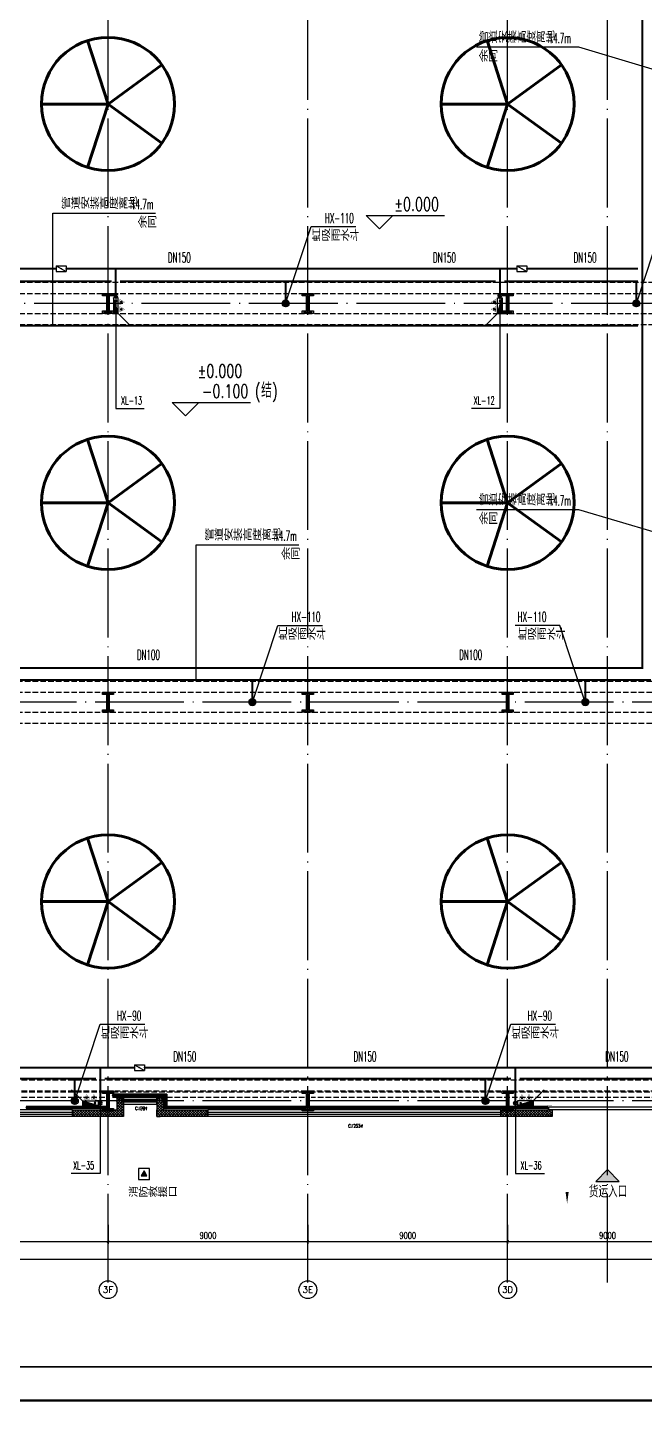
# Model space of a CAD drawing. Extents: x -452079 to 117456, y 3902 to 836955.
# Drawn here: x -177471 to -149701, y 534683 to 597226 of the extents above; entities that cross this region are included whole.
import ezdxf
from ezdxf.enums import TextEntityAlignment as Align

# ---------------------------------------------------------------- set-up
doc = ezdxf.new("R2010")
doc.units = 0
doc.header["$LTSCALE"] = 1000
doc.header["$MEASUREMENT"] = 0
for name, pattern in [('10平面$0$DASH', [0.35, 0.25, -0.1]), ('DASH', [0.35, 0.25, -0.1]), ('DOTE', [2.42, 2, -0.2, 0.02, -0.2]), ('DOTE_30', [0.726, 0.6, -0.06, 0.006, -0.06])]:
    doc.linetypes.add(name, pattern=pattern)
for name, color, linetype in [('0-cxFrame', 155, 'Continuous'), ('10平面$0$WINDOW', 4, 'Continuous'), ('A-AXIS-D', 1, 'Continuous'), ('A-AXIS-DOTE', 14, 'DOTE'), ('A-AXIS-SYMB', 3, 'Continuous'), ('A-HATCH-2', 251, 'Continuous'), ('A-HRAIL', 173, 'Continuous'), ('A-LIN-V', 9, 'Continuous'), ('A-SFCE', 30, 'Continuous'), ('A-TEXT', 61, 'Continuous'), ('A-WINDOW', 140, 'Continuous'), ('AS-COLN', 6, 'Continuous'), ('AS-WALL', 40, 'Continuous'), ('DIM_消防', 1, 'Continuous'), ('FH-tri', 180, 'Continuous'), ('FM_ZF消防', 1, 'Continuous'), ('PUB_HATCH', 8, 'Continuous'), ('PUB_TEXT', 7, 'Continuous'), ('RP-N2-01$0$$0$A-WIND-J', 1, 'Continuous'), ('RP-N2-01$0$A-WIND-J', 3, 'Continuous'), ('SB_ZF消火栓', 10, 'Continuous'), ('SB_ZF消火栓M', 10, 'Continuous'), ('TEXT_喷淋', 6, 'Continuous'), ('TEXT_消防', 1, 'Continuous'), ('TWT_LEAD', 3, 'Continuous'), ('WALL', 2, 'Continuous'), ('建-标高', 3, 'Continuous'), ('建-窗', 4, 'Continuous'), ('建-门窗编号', 7, 'Continuous'), ('文本', 4, 'Continuous'), ('虹吸雨水斗', 6, 'Continuous')]:
    doc.layers.add(name, color=color, linetype=linetype)
for name, color, linetype, lineweight in [('0-cxText', 131, 'Continuous', 25), ('Gps-ZF喷淋', 6, 'TG_ZP', 60), ('Gps-ZF消防', 1, 'TG_X', 60), ('Gps-ZF雨水', 4, 'DOTE_30', 60), ('LG-ZF消防', 1, 'Continuous', 60)]:
    doc.layers.add(name, color=color, linetype=linetype, lineweight=lineweight)
doc.styles.add('_TCH_AXIS', font='COMPLEX', dxfattribs={"bigfont": 'GBCBIG'})
doc.styles.add('_TCH_DIM', font='SIMPLEX', dxfattribs={"width": 0.75, "bigfont": '@1HZTXT'})
doc.styles.add('_TCH_DIM_T3', font='SIMPLEX', dxfattribs={"width": 0.705882, "bigfont": 'GBCBIG'})
doc.styles.add('_TWT_PIPEDN', font='SIMPLEX', dxfattribs={"width": 0.65, "height": 3.5, "bigfont": 'HZTXT'})
doc.styles.add('_TWT_SERIAL', font='SIMPLEX', dxfattribs={"width": 0.8, "height": 3, "bigfont": 'HZTXT'})
doc.styles.add('A-STANDARD', font='SIMPLEX', dxfattribs={"bigfont": 'GBCBIG'})
doc.styles.add('A-WIN-LABEL', font='SIMPLEX', dxfattribs={"bigfont": 'GBCBIG'})
doc.styles.add('cx_tuming', font='')
doc.styles.add('cx_tuqian1', font='')
doc.styles.get("Standard").update_dxf_attribs({"font": 'gbenor.shx', "bigfont": 'gbcbig.shx'})
doc.styles.add('TG_LINETYPE', font='SIMPLEX', dxfattribs={"width": 0.8, "height": 3.5, "bigfont": 'HZTXT'})
doc.styles.add('黑体', font='', dxfattribs={"height": 12})
doc.styles.get('cx_tuming').set_extended_font_data('SimHei')
doc.styles.get('cx_tuqian1').set_extended_font_data('SimSun')
doc.styles.get('黑体').set_extended_font_data('SimHei')
doc.linetypes.add('TG_X', pattern='A,5,-0.3,["X",TG_LINETYPE,S=0.1,R=0,X=-0.23,Y=-0.15],0', length=5.3)
doc.linetypes.add('TG_ZP', pattern='A,3,-0.6,["ZP",TG_LINETYPE,S=0.1,R=0,X=-0.52,Y=-0.15],0', length=3.6)
doc.dimstyles.new('_TCH_ARCH&&100', dxfattribs={"dimtxt": 297.5, "dimasz": 100, "dimexe": 100, "dimexo": 100, "dimgap": 126.25, "dimtad": 1, "dimdec": 0, "dimzin": 0, "dimdsep": 46, "dimtxsty": '_TCH_DIM_T3', "dimblk": 'ARCHTICK', "dimcen": 0.09, "dimclrt": 7, "dimazin": 2, "dimtfac": 1, "dimtdec": 0, "dimtix": 1, "dimtmove": 2, "dimatfit": 3, "dimfxl": 0, "dimtolj": 1, "dimtzin": 0, "dimarcsym": 0})
pattern_1 = [(45, (60, 0), (-60.000061, 60.000061), []), (135, (60, 0), (-60.000061, -60.000061), [])]

# ---------------------------------------------------------------- blocks, each defined once
blk = doc.blocks.new('_ArchTick')
at = {"color": 0, "linetype": 'ByBlock', "const_width": 0.4}
blk.add_lwpolyline([(-0.5, -0.5), (0.5, 0.5)], dxfattribs=at)
blk = doc.blocks.new('*D361')
at = {"layer": 'A-AXIS-D', "color": 0, "lineweight": -2, "transparency": 16777216}
for p, q in [((138518, 3326), (138518, 2468)), ((147518, 3326), (147518, 2468)), ((138518, 2568), (147518, 2568))]:
    blk.add_line(p, q, dxfattribs=at)
at = {"layer": 'A-AXIS-D', "color": 0, "lineweight": -2, "transparency": 16777216, "xscale": 100, "yscale": 100, "zscale": 100, "rotation": 180}
blk.add_blockref('_ArchTick', (138518, 2568), dxfattribs=at)
at = {"layer": 'A-AXIS-D', "color": 0, "lineweight": -2, "transparency": 16777216, "xscale": 100, "yscale": 100, "zscale": 100}
blk.add_blockref('_ArchTick', (147518, 2568), dxfattribs=at)
at = {"layer": 'A-AXIS-D', "color": 7, "transparency": 16777216, "insert": (143018, 2843), "char_height": 297.5, "attachment_point": 5, "style": '_TCH_DIM_T3'}
blk.add_mtext('\\A1;9000', dxfattribs=at)
blk = doc.blocks.new('*D362')
at = {"layer": 'A-AXIS-D', "color": 0, "lineweight": -2, "transparency": 16777216}
for p, q in [((147518, 3326), (147518, 2468)), ((156518, 3326), (156518, 2468)), ((147518, 2568), (156518, 2568))]:
    blk.add_line(p, q, dxfattribs=at)
at = {"layer": 'A-AXIS-D', "color": 0, "lineweight": -2, "transparency": 16777216, "xscale": 100, "yscale": 100, "zscale": 100, "rotation": 180}
blk.add_blockref('_ArchTick', (147518, 2568), dxfattribs=at)
at = {"layer": 'A-AXIS-D', "color": 0, "lineweight": -2, "transparency": 16777216, "xscale": 100, "yscale": 100, "zscale": 100}
blk.add_blockref('_ArchTick', (156518, 2568), dxfattribs=at)
at = {"layer": 'A-AXIS-D', "color": 7, "transparency": 16777216, "insert": (152018, 2843), "char_height": 297.5, "attachment_point": 5, "style": '_TCH_DIM_T3'}
blk.add_mtext('\\A1;9000', dxfattribs=at)
blk = doc.blocks.new('*D363')
at = {"layer": 'A-AXIS-D', "color": 0, "lineweight": -2, "transparency": 16777216}
for p, q in [((156518, 3326), (156518, 2468)), ((165518, 3326), (165518, 2468)), ((156518, 2568), (165518, 2568))]:
    blk.add_line(p, q, dxfattribs=at)
at = {"layer": 'A-AXIS-D', "color": 0, "lineweight": -2, "transparency": 16777216, "xscale": 100, "yscale": 100, "zscale": 100, "rotation": 180}
blk.add_blockref('_ArchTick', (156518, 2568), dxfattribs=at)
at = {"layer": 'A-AXIS-D', "color": 0, "lineweight": -2, "transparency": 16777216, "xscale": 100, "yscale": 100, "zscale": 100}
blk.add_blockref('_ArchTick', (165518, 2568), dxfattribs=at)
at = {"layer": 'A-AXIS-D', "color": 7, "transparency": 16777216, "insert": (161018, 2843), "char_height": 297.5, "attachment_point": 5, "style": '_TCH_DIM_T3'}
blk.add_mtext('\\A1;9000', dxfattribs=at)
blk = doc.blocks.new('*D364')
at = {"layer": 'A-AXIS-D', "color": 0, "lineweight": -2, "transparency": 16777216}
for p, q in [((165518, 3326), (165518, 2468)), ((174518, 3326), (174518, 2468)), ((165518, 2568), (174518, 2568))]:
    blk.add_line(p, q, dxfattribs=at)
at = {"layer": 'A-AXIS-D', "color": 0, "lineweight": -2, "transparency": 16777216, "xscale": 100, "yscale": 100, "zscale": 100, "rotation": 180}
blk.add_blockref('_ArchTick', (165518, 2568), dxfattribs=at)
at = {"layer": 'A-AXIS-D', "color": 0, "lineweight": -2, "transparency": 16777216, "xscale": 100, "yscale": 100, "zscale": 100}
blk.add_blockref('_ArchTick', (174518, 2568), dxfattribs=at)
at = {"layer": 'A-AXIS-D', "color": 7, "transparency": 16777216, "insert": (170018, 2843), "char_height": 297.5, "attachment_point": 5, "style": '_TCH_DIM_T3'}
blk.add_mtext('\\A1;9000', dxfattribs=at)
blk = doc.blocks.new('*D369')
at = {"layer": 'A-AXIS-D', "color": 0, "lineweight": -2, "transparency": 16777216}
for p, q in [((7618, 3226), (7618, 1668)), ((193318, 3226), (193318, 1668)), ((7618, 1768), (193318, 1768))]:
    blk.add_line(p, q, dxfattribs=at)
at = {"layer": 'A-AXIS-D', "color": 0, "lineweight": -2, "transparency": 16777216, "xscale": 100, "yscale": 100, "zscale": 100, "rotation": 180}
blk.add_blockref('_ArchTick', (7618, 1768), dxfattribs=at)
at = {"layer": 'A-AXIS-D', "color": 0, "lineweight": -2, "transparency": 16777216, "xscale": 100, "yscale": 100, "zscale": 100}
blk.add_blockref('_ArchTick', (193318, 1768), dxfattribs=at)
at = {"layer": 'A-AXIS-D', "color": 7, "transparency": 16777216, "insert": (100468, 2043), "char_height": 297.5, "attachment_point": 5, "style": '_TCH_DIM_T3'}
blk.add_mtext('\\A1;185700', dxfattribs=at)
blk = doc.blocks.new('WINDOW2DLIB$DYNSTYLE$00000005')
at = {"color": 0}
for points in [[(-0.5, 0.5), (-0.5, -0.5)], [(-0.5, 0.5), (0.5, 0.5)], [(0.5, -0.5), (0.5, 0.5)], [(0.5, 0.1667), (-0.5, 0.1667)], [(0.5, -0.1667), (-0.5, -0.1667)], [(-0.5, -0.5), (0.5, -0.5)]]:
    blk.add_lwpolyline(points, dxfattribs=at)
blk = doc.blocks.new('10平面$0$$DorLib2D$00000126')
at = {"color": 0, "linetype": 'Continuous'}
for p, q in [((-0.532, 0.5), (-0.532, 0.9)), ((0.532, 0.9), (0.532, 0.5))]:
    blk.add_line(p, q, dxfattribs=at)
at = {"color": 0, "linetype": '10平面$0$DASH'}
for p, q in [((-0.532, 0.9), (0.532, 0.9)), ((-0.532, 0.5), (0.532, 0.5))]:
    blk.add_line(p, q, dxfattribs=at)
blk = doc.blocks.new('42343243')
at = {"layer": 'PUB_HATCH'}
h = blk.add_hatch(dxfattribs=at)
h.set_pattern_fill('多孔材料', color=256, scale=30, style=0)
h.set_pattern_definition(pattern_1)
h.paths.add_polyline_path([(-173154, 1223170), (-175454, 1223170), (-175454, 1222870), (-173454, 1222870)])
h = blk.add_hatch(dxfattribs=at)
h.set_pattern_fill('多孔材料', color=256, scale=30, style=0)
h.set_pattern_definition(pattern_1)
h.paths.add_polyline_path([(-173454, 1222320), (-173154, 1222620), (-173154, 1223170), (-173454, 1222870)])
h = blk.add_hatch(dxfattribs=at)
h.set_pattern_fill('多孔材料', color=256, scale=30, style=0)
h.set_pattern_definition(pattern_1)
h.paths.add_polyline_path([(-171654, 1222870), (-171504, 1222970), (-171504, 1223170), (-171654, 1223170)])
h = blk.add_hatch(dxfattribs=at)
h.set_pattern_fill('多孔材料', color=256, scale=30, style=0)
h.set_pattern_definition(pattern_1)
h.paths.add_polyline_path([(-171654, 1222620), (-171354, 1222320), (-171354, 1222870), (-171504, 1222970), (-171654, 1222870)])
h = blk.add_hatch(dxfattribs=at)
h.set_pattern_fill('多孔材料', color=256, scale=30, style=0)
h.set_pattern_definition(pattern_1)
h.paths.add_polyline_path([(-171354, 1222870), (-169354, 1222870), (-169354, 1223170), (-171504, 1223170), (-171504, 1222970)])
h = blk.add_hatch(dxfattribs=at)
h.set_pattern_fill('多孔材料', color=256, scale=30, style=0)
h.set_pattern_definition(pattern_1)
h.paths.add_polyline_path([(-153854, 1223170), (-156154, 1223170), (-156154, 1222870), (-153854, 1222870)])
h = blk.add_hatch(dxfattribs=at)
h.set_pattern_fill('多孔材料', color=256, scale=30, style=0)
h.set_pattern_definition(pattern_1)
h.paths.add_polyline_path([(-173454, 1222320), (-173154, 1222320), (-173154, 1222620)])
h = blk.add_hatch(dxfattribs=at)
h.set_pattern_fill('多孔材料', color=256, scale=30, style=0)
h.set_pattern_definition(pattern_1)
h.paths.add_polyline_path([(-171654, 1222620), (-171654, 1222320), (-171354, 1222320)])
at = {"layer": 'AS-WALL'}
for p, q in [((-173154, 1223170), (-175454, 1223170)), ((-175454, 1223170), (-175454, 1222870)), ((-175454, 1222870), (-173454, 1222870)), ((-173454, 1222320), (-173454, 1222870)), ((-173154, 1222620), (-173154, 1223170)), ((-171654, 1223170), (-171504, 1223170)), ((-171654, 1223170), (-171654, 1222870)), ((-171654, 1222870), (-171654, 1222870)), ((-171654, 1222620), (-171654, 1222870)), ((-169354, 1223170), (-171504, 1223170)), ((-171354, 1222320), (-171354, 1222870)), ((-171354, 1222870), (-169354, 1222870)), ((-169354, 1222870), (-169354, 1223170)), ((-153854, 1223170), (-156154, 1223170)), ((-156154, 1223170), (-156154, 1222870)), ((-156154, 1222870), (-153854, 1222870)), ((-153854, 1222870), (-153854, 1223170)), ((-173454, 1222320), (-173154, 1222320)), ((-173154, 1222320), (-173154, 1222620)), ((-171654, 1222620), (-171654, 1222320)), ((-171654, 1222320), (-171354, 1222320))]:
    blk.add_line(p, q, dxfattribs=at)
at = {"layer": '10平面$0$WINDOW', "xscale": 5000, "yscale": 300, "zscale": 300, "rotation": 180}
blk.add_blockref('10平面$0$$DorLib2D$00000126', (-151354, 1223020), dxfattribs=at)
at = {"layer": '建-窗'}
ref = blk.add_blockref('WINDOW2DLIB$DYNSTYLE$00000005', (-185904, 1223020), dxfattribs=dict(at, xscale=-20900, yscale=-300, zscale=300, rotation=359.9999999994913))
ref.add_attrib('A', 'C20924', (-186194, 1223521), dxfattribs={"layer": '建-门窗编号', "height": 148.8, "style": 'A-WIN-LABEL', "width": 0.705882})
ref = blk.add_blockref('WINDOW2DLIB$DYNSTYLE$00000005', (-162754, 1223020), dxfattribs=dict(at, xscale=-13200, yscale=-300, zscale=300, rotation=359.9999999996728))
ref.add_attrib('A', 'C13224', (-163034, 1223521), dxfattribs={"layer": '建-门窗编号', "height": 148.8, "style": 'A-WIN-LABEL', "width": 0.705882})
ref = blk.add_blockref('WINDOW2DLIB$DYNSTYLE$00000005', (-172404, 1222470), dxfattribs=dict(at, xscale=-1500, yscale=300, zscale=300, rotation=179.9999999999555))
ref.add_attrib('A', 'C1584', (-172634, 1222733), dxfattribs={"layer": '建-门窗编号', "height": 148.8, "rotation": 360, "style": 'A-WIN-LABEL', "width": 0.705882})
blk = doc.blocks.new('4324324')
at = {"layer": 'A-HATCH-2', "color": 8, "linetype": 'DASH'}
for p, q in [((-294754, 585770), (-128854, 585770)), ((-294754, 585270), (-128854, 585270)), ((-307354, 584370), (-128854, 584370)), ((-307354, 583870), (-128854, 583870)), ((-313054, 567820), (-128854, 567820)), ((-313054, 567320), (-128854, 567320)), ((-313054, 566420), (-128854, 566420)), ((-313054, 565920), (-128854, 565920)), ((-312854, 549870), (-138054, 549870)), ((-312854, 549370), (-138054, 549370))]:
    blk.add_line(p, q, dxfattribs=at)
blk = doc.blocks.new('w4324324')
at = {"layer": 'A-HATCH-2', "lineweight": 60}
for q in [(-1694760, 686605), (-1697614, 684532), (-1691907, 684532), (-1696524, 681178), (-1692997, 681178)]:
    blk.add_line((-1694760, 683605), q, dxfattribs=at)
blk.add_circle((-1694760, 683605), 3000, dxfattribs=at)
blk = doc.blocks.new('342343')
at = {"layer": 'A-LIN-V'}
for p in [(1030710, -26444), (1048660, -26444), (1066610, -26444), (1030710, -44444), (1048660, -44444), (1066610, -44444)]:
    blk.add_blockref('w4324324', p, dxfattribs=at)
blk = doc.blocks.new('w42343243')
at = {"layer": 'A-HATCH-2', "color": 2}
blk.add_lwpolyline([(-165104, 621070), (-164604, 621070), (-164604, 620958), (-164800, 620958), (-164800, 620282), (-164604, 620282), (-164604, 620170), (-165104, 620170), (-165104, 620282), (-164908, 620282), (-164908, 620958), (-165104, 620958)], close=True, dxfattribs=at)
at = {"layer": 'AS-COLN', "color": 8}
blk.add_lwpolyline([(-165054, 621020), (-164654, 621020), (-164654, 621008), (-164850, 621008), (-164850, 620232), (-164654, 620232), (-164654, 620220), (-165054, 620220), (-165054, 620232), (-164858, 620232), (-164858, 621008), (-165054, 621008)], close=True, dxfattribs=at)
blk = doc.blocks.new('42343')
at = {"layer": 'A-WINDOW'}
for p in [(-9000, -35800), (0, -35800), (9000, -35800), (-9000, -53750), (0, -53750), (9000, -53750), (-9000, -71700), (0, -71700), (9000, -71700)]:
    blk.add_blockref('w42343243', p, dxfattribs=at)
blk = doc.blocks.new('RP-N2-01$0$$0$xfjy')
at = {"layer": 'RP-N2-01$0$$0$A-WIND-J'}
h = blk.add_hatch(color=8, dxfattribs=at)
h.dxf.hatch_style = 1
h.paths.add_polyline_path([(1141876, -26214), (1142135, -26214), (1142005, -25989)])
at = {"layer": 'RP-N2-01$0$$0$A-WIND-J', "color": 8, "const_width": 25}
blk.add_lwpolyline([(1141755, -25889), (1141755, -26389), (1142255, -26389), (1142255, -25889)], close=True, dxfattribs=at)
at = {"layer": 'RP-N2-01$0$$0$A-WIND-J', "color": 8}
for points in [[(1141755, -26389), (1142255, -26389), (1142255, -25889), (1141755, -25889)], [(1141876, -26214), (1142135, -26214), (1142005, -25989)]]:
    blk.add_lwpolyline(points, close=True, dxfattribs=at)
blk = doc.blocks.new('RP-N2-01$0$xfjy')
at = {"layer": 'RP-N2-01$0$$0$A-WIND-J', "color": 8}
blk.add_blockref('RP-N2-01$0$$0$xfjy', (0, 0), dxfattribs=at)
blk = doc.blocks.new('3333')
at = {"layer": 'A-SFCE', "const_width": 20}
blk.add_lwpolyline([(-227064, 766320), (-227064, 766510), (-227244, 766510), (-227244, 766320)], dxfattribs=at)
blk = doc.blocks.new('99平面图例外参$0$$LinePat$圆环')
for points in [[(0, 150), (300, 150)], [(0, 0), (300, 0)], [(0, -150), (300, -150)]]:
    blk.add_lwpolyline(points)
at = {"color": 0}
blk.add_circle((150, 0), 150, dxfattribs=at)
blk = doc.blocks.new('“奔腾”虹吸雨水斗')
at = {"layer": '虹吸雨水斗', "lineweight": 25}
for p, q in [((946944, 86685), (947028, 86658)), ((947028, 86641), (946944, 86614)), ((947032, 86673), (946946, 86692)), ((946946, 86607), (947032, 86625)), ((946982, 86753), (947040, 86688)), ((947052, 86699), (946987, 86758)), ((947048, 86793), (947066, 86707)), ((947082, 86711), (947055, 86795)), ((947125, 86795), (947098, 86711)), ((947114, 86707), (947132, 86793)), ((947194, 86758), (947128, 86699)), ((947140, 86688), (947199, 86753)), ((947234, 86692), (947148, 86673)), ((947148, 86625), (947234, 86607)), ((947152, 86658), (947236, 86685)), ((947236, 86614), (947152, 86641)), ((947040, 86611), (946982, 86546)), ((946987, 86541), (947052, 86600)), ((947066, 86592), (947048, 86506)), ((947055, 86504), (947082, 86587)), ((947098, 86587), (947125, 86504)), ((947132, 86506), (947114, 86592)), ((947128, 86600), (947194, 86541)), ((947199, 86546), (947140, 86611))]:
    blk.add_line(p, q, dxfattribs=at)
for radius in [150, 47.6]:
    blk.add_circle((947090, 86649), radius, dxfattribs=at)
for centre, start, end in [((947025, 86649), 291.63817, 68.36747), ((947034, 86682), 261.63817, 38.36747), ((947034, 86617), 321.63817, 98.36747), ((947057, 86706), 231.63817, 8.36747), ((947090, 86715), 201.63817, 338.36747), ((947123, 86706), 171.63817, 308.36747), ((947147, 86682), 141.63817, 278.36747), ((947147, 86617), 81.63817, 218.36747), ((947155, 86649), 111.63817, 248.36747), ((947057, 86593), 351.63817, 128.36747), ((947090, 86584), 21.63817, 158.36747), ((947123, 86593), 51.63817, 188.36747)]:
    blk.add_arc(centre, 8.82, start, end, dxfattribs=at)
blk = doc.blocks.new('A$C5D961328')
at = {"layer": 'SB_ZF消火栓'}
blk.add_hatch(color=256, dxfattribs=at).paths.add_polyline_path([(0, 40), (700, 40), (700, 240)])
at = {"layer": 'SB_ZF消火栓', "linetype": 'Continuous'}
h = blk.add_hatch(dxfattribs=at)
h.set_pattern_fill('ANSI31', color=256, scale=129.330432, angle=270, style=0)
h.set_pattern_definition([(45, (-18410.044, -5691.868), (11.431303, -11.431303), [])])
h.paths.add_polyline_path([(228, 343), (228, 427), (153, 427), (153, 343)])
h = blk.add_hatch(dxfattribs=at)
h.set_pattern_fill('ANSI31', color=256, scale=129.330432, angle=270, style=0)
h.set_pattern_definition([(45, (-18087.504, -5691.868), (11.431303, -11.431303), [])])
h.paths.add_polyline_path([(550, 343), (550, 427), (475, 427), (475, 343)])
at = {"layer": 'SB_ZF消火栓'}
for p, q in [((1195, 735), (700, 240)), ((700, 240), (0, 240)), ((0, 240), (0, 40)), ((700, 240), (0, 40)), ((0, 40), (700, 40)), ((700, 240), (700, 40))]:
    blk.add_line(p, q, dxfattribs=at)
at = {"layer": 'SB_ZF消火栓', "linetype": 'Continuous'}
for points, const_width in [([(312, 321), (190, 531), (69, 321), (312, 321), (190, 531)], 12.9), ([(228, 343), (228, 427), (153, 427), (153, 343), (228, 343)], 7.76), ([(634, 321), (513, 531), (392, 321), (634, 321), (513, 531)], 12.9), ([(550, 343), (550, 427), (475, 427), (475, 343), (550, 343)], 7.76)]:
    blk.add_lwpolyline(points, dxfattribs=dict(at, const_width=const_width))
at = {"layer": 'SB_ZF消火栓', "color": 1}
blk.add_circle((140, 140), 32.5, dxfattribs=at)
blk = doc.blocks.new('TK22.A0+1 L(Dragon)')
at = {"layer": '0-cxFrame', "color": 7, "const_width": 0.5}
blk.add_lwpolyline([(0, 0), (-1485, 0), (-1485, 841), (0, 841)], close=True, dxfattribs=at)
at = {"layer": '0-cxFrame', "const_width": 0.5}
blk.add_lwpolyline([(-80, 10), (-1465, 10), (-1465, 831), (-80, 831)], close=True, dxfattribs=at)
at = {"style": '黑体', "flags": 4}
blk.add_attdef('图幅', text='', height=3.3, dxfattribs=at).set_placement((-40, 3), align=Align.RIGHT)
at = {"layer": '0-cxText', "flags": 4}
for tag, height, style, p in [('建设单位', 3.5, 'cx_tuming', (-45, 240)), ('项目名称', 3.5, 'cx_tuming', (-45, 210)), ('子项名称', 3.5, 'cx_tuming', (-45, 180)), ('工程编号', 3.3, 'cx_tuqian1', (-35, 165)), ('图名1', 3.5, 'cx_tuming', (-45, 87)), ('图名2', 3.5, 'cx_tuming', (-45, 79)), ('图名3', 3.5, 'cx_tuming', (-45, 71)), ('出图日期', 3.3, 'cx_tuqian1', (-39, 60)), ('专业', 3.3, 'cx_tuqian1', (-55, 52)), ('图号', 3.3, 'cx_tuqian1', (-55, 44)), ('版次', 3.3, 'cx_tuqian1', (-20, 44))]:
    blk.add_attdef(tag, text='', height=height, dxfattribs=dict(at, style=style)).set_placement(p, align=Align.MIDDLE)
blk = doc.blocks.new('$VALVE$00000316')
for p, q in [((-125, 72), (125, -72)), ((-125, 72), (-125, -72)), ((-125, 72), (125, 72)), ((125, 72), (125, -72)), ((-125, -72), (125, -72))]:
    blk.add_line(p, q)
at = {"const_width": 21.1}
blk.add_lwpolyline([(-11, 0, 1), (11, 0, 1)], format="xyb", close=True, dxfattribs=at)
for p in [(-125, 0), (125, 0)]:
    blk.add_point(p)
at = {"color": 7, "flags": 9}
for tag in ['XSIZE', 'YSIZE']:
    blk.add_attdef(tag, (0, 0), '', height=0.5, dxfattribs=at)
blk = doc.blocks.new('A$C515E426B')
at = {"layer": 'FH-tri'}
h = blk.add_hatch(color=8, dxfattribs=at)
h.dxf.hatch_style = 1
h.paths.add_polyline_path([(169487.8, 5273.4), (170548.5, 5273.4), (170018.2, 5803.8)])
at = {"layer": 'A-AXIS-D'}
for centre in [(147518.2, 400), (156518.2, 400), (165518.2, 400)]:
    blk.add_circle(centre, 400, dxfattribs=at)
at = {"layer": 'A-AXIS-DOTE', "color": 8, "ltscale": 2}
for p, q in [((147518.2, 716), (147518.2, 86200)), ((156518.2, 716), (156518.2, 86200)), ((165518.2, 716), (165518.2, 86200)), ((170018.2, 716), (170018.2, 86200)), ((201422.4, 44796), (3362.4, 44796)), ((199332.4, 26846), (3362.4, 26846)), ((199332.4, 8896), (3362.4, 8896))]:
    blk.add_line(p, q, dxfattribs=at)
at = {"layer": 'A-AXIS-SYMB'}
blk.add_lwpolyline([(168198.2, 5733.8, 0, 0, 0), (168198.2, 4273.8, 0, 140, 0), (168198.2, 4798.8, 0, 0, 0)], format="xyseb", dxfattribs=at)
at = {"layer": 'A-SFCE', "color": 8, "linetype": 'DASH'}
for p, q in [((147368.2, 9296), (129668.2, 9296)), ((147368.2, 9046), (129668.2, 9046)), ((156368.2, 9296), (147668.2, 9296)), ((156368.2, 9046), (147668.2, 9046)), ((174368.2, 9296), (156668.2, 9296)), ((174368.2, 9046), (156668.2, 9046))]:
    blk.add_line(p, q, dxfattribs=at)
at = {"layer": 'FH-tri', "color": 8}
blk.add_lwpolyline([(169487.8, 5273.4), (170548.5, 5273.4), (170548.5, 5273.4), (170018.2, 5803.8)], close=True, dxfattribs=at)
at = {"layer": '建-标高'}
for p, q in [((159750.9, 48153), (159150.9, 48753)), ((159150.9, 48753), (162670.9, 48753)), ((159750.9, 48153), (160350.9, 48753)), ((151011.8, 39736), (150411.8, 40336)), ((150411.8, 40336), (153931.8, 40336)), ((151011.8, 39736), (151611.8, 40336))]:
    blk.add_line(p, q, dxfattribs=at)
at = {"layer": 'A-HRAIL', "yscale": 0.3333333333333333, "zscale": 0.3333333333333333}
for p, xscale, rotation in [((147820.3, 9146.1), 0.3402776645623614, 180), ((147922.3, 9146.1), 0.3402776645623614, 180), ((148024.4, 9146.1), 0.3402776645623614, 180), ((148126.5, 9146.1), 0.3402776645623614, 180), ((148228.6, 9146.1), 0.3402776645623614, 180), ((148330.7, 9146.1), 0.3402776645623614, 180), ((148432.8, 9146.1), 0.3402776645623614, 180), ((148534.8, 9146.1), 0.3402776645623614, 180), ((148636.9, 9146.1), 0.3402776645623614, 180), ((148739, 9146.1), 0.3402776645623614, 180), ((148841.1, 9146.1), 0.3402776645623614, 180), ((148943.2, 9146.1), 0.3402776645623614, 180), ((149045.3, 9146.1), 0.3402776645623614, 180), ((149147.3, 9146.1), 0.3402776645623614, 180), ((149249.4, 9146.1), 0.3402776645623614, 180), ((149351.5, 9146.1), 0.3402776645623614, 180), ((149453.6, 9146.1), 0.3402776645623614, 180), ((149555.7, 9146.1), 0.3402776645623614, 180), ((149657.8, 9146.1), 0.3402776645623614, 180), ((149759.8, 9146.1), 0.3402776645623614, 180), ((149861.9, 9146.1), 0.3402776645623614, 180), ((149964, 9146.1), 0.3402776645623614, 180), ((150066.1, 9146.1), 0.3402776645623614, 180), ((150168.2, 9146.1), 0.3402776645623614, 180), ((150118.2, 9196.1), 0.3611111227129974, 270), ((150118.2, 9087.8), 0.3611111227129974, 270), ((150118.2, 8979.4), 0.3611111227129974, 270), ((150118.2, 8871.1), 0.3611111227129974, 270), ((150118.2, 8762.8), 0.3611111227129974, 270), ((143927.6, 8602.1), 0.3368181818181818, 180.0000000002032), ((144028.6, 8602.1), 0.3368181818181818, 180.0000000002032), ((144129.7, 8602.1), 0.3368181818181818, 180.0000000002032), ((144230.7, 8602.1), 0.3368181818181818, 180.0000000002032), ((144331.8, 8602.1), 0.3368181818181818, 180.0000000002032), ((144432.8, 8602.1), 0.3368181818181818, 180.0000000002032), ((144533.9, 8602.1), 0.3368181818181818, 180.0000000002032), ((144634.9, 8602.1), 0.3368181818181818, 180.0000000002032), ((144736, 8602.1), 0.3368181818181818, 180.0000000002032), ((144837, 8602.1), 0.3368181818181818, 180.0000000002032), ((144938, 8602.1), 0.3368181818181818, 180.0000000002032), ((145039.1, 8602.1), 0.3368181818181818, 180.0000000002032), ((145140.1, 8602.1), 0.3368181818181818, 180.0000000002032), ((145241.2, 8602.1), 0.3368181818181818, 180.0000000002032), ((145342.2, 8602.1), 0.3368181818181818, 180.0000000002032), ((145443.3, 8602.1), 0.3368181818181818, 180.0000000002032), ((145544.3, 8602.1), 0.3368181818181818, 180.0000000002032), ((145645.4, 8602.1), 0.3368181818181818, 180.0000000002032), ((145746.4, 8602.1), 0.3368181818181818, 180.0000000002032), ((145847.5, 8602.1), 0.3368181818181818, 180.0000000002032), ((145948.5, 8602.1), 0.3368181818181818, 180.0000000002032), ((146049.5, 8602.1), 0.3368181818181818, 180.0000000002032), ((146150.6, 8602.1), 0.3368181818181818, 180.0000000002032), ((146251.6, 8602.1), 0.3368181818181818, 180.0000000002032), ((146352.7, 8602.1), 0.3368181818181818, 180.0000000002032), ((146453.7, 8602.1), 0.3368181818181818, 180.0000000002032), ((146554.8, 8602.1), 0.3368181818181818, 180.0000000002032), ((146655.8, 8602.1), 0.3368181818181818, 180.0000000002032), ((146756.9, 8602.1), 0.3368181818181818, 180.0000000002032), ((146857.9, 8602.1), 0.3368181818181818, 180.0000000002032), ((146959, 8602.1), 0.3368181818181818, 180.0000000002032), ((147060, 8602.1), 0.3368181818181818, 180.0000000002032), ((147161, 8602.1), 0.3368181818181818, 180.0000000002032), ((147262.1, 8602.1), 0.3368181818181818, 180.0000000002032), ((147363.1, 8602.1), 0.3368181818181818, 180.0000000002032), ((147464.2, 8602.1), 0.3368181818181818, 180.0000000002032), ((150118.2, 8654.4), 0.3611111227129974, 270), ((150169.7, 8602.1), 0.3384127415496768, 180.0000000002033), ((150271.2, 8602.1), 0.3384127415496768, 180.0000000002033), ((150372.8, 8602.1), 0.3384127415496768, 180.0000000002033), ((150474.3, 8602.1), 0.3384127415496768, 180.0000000002033), ((150575.8, 8602.1), 0.3384127415496768, 180.0000000002033), ((150677.3, 8602.1), 0.3384127415496768, 180.0000000002033), ((150778.8, 8602.1), 0.3384127415496768, 180.0000000002033), ((150880.4, 8602.1), 0.3384127415496768, 180.0000000002033), ((150981.9, 8602.1), 0.3384127415496768, 180.0000000002033), ((151083.4, 8602.1), 0.3384127415496768, 180.0000000002033), ((151184.9, 8602.1), 0.3384127415496768, 180.0000000002033), ((151286.5, 8602.1), 0.3384127415496768, 180.0000000002033), ((151388, 8602.1), 0.3384127415496768, 180.0000000002033), ((151489.5, 8602.1), 0.3384127415496768, 180.0000000002033), ((151591, 8602.1), 0.3384127415496768, 180.0000000002033), ((151692.6, 8602.1), 0.3384127415496768, 180.0000000002033), ((151794.1, 8602.1), 0.3384127415496768, 180.0000000002033), ((151895.6, 8602.1), 0.3384127415496768, 180.0000000002033), ((151997.1, 8602.1), 0.3384127415496768, 180.0000000002033), ((152098.7, 8602.1), 0.3384127415496768, 180.0000000002033), ((152200.2, 8602.1), 0.3384127415496768, 180.0000000002033), ((152301.7, 8602.1), 0.3384127415496768, 180.0000000002033), ((152403.2, 8602.1), 0.3384127415496768, 180.0000000002033), ((152504.8, 8602.1), 0.3384127415496768, 180.0000000002033), ((152606.3, 8602.1), 0.3384127415496768, 180.0000000002033), ((152707.8, 8602.1), 0.3384127415496768, 180.0000000002033), ((152809.3, 8602.1), 0.3384127415496768, 180.0000000002033), ((152910.8, 8602.1), 0.3384127415496768, 180.0000000002033), ((153012.4, 8602.1), 0.3384127415496768, 180.0000000002033), ((153113.9, 8602.1), 0.3384127415496768, 180.0000000002033), ((153215.4, 8602.1), 0.3384127415496768, 180.0000000002033), ((153316.9, 8602.1), 0.3384127415496768, 180.0000000002033), ((153418.5, 8602.1), 0.3384127415496768, 180.0000000002033), ((153520, 8602.1), 0.3384127415496768, 180.0000000002033), ((153621.5, 8602.1), 0.3384127415496768, 180.0000000002033), ((153723, 8602.1), 0.3384127415496768, 180.0000000002033), ((153824.6, 8602.1), 0.3384127415496768, 180.0000000002033), ((153926.1, 8602.1), 0.3384127415496768, 180.0000000002033), ((154027.6, 8602.1), 0.3384127415496768, 180.0000000002033), ((154129.1, 8602.1), 0.3384127415496768, 180.0000000002033), ((154230.7, 8602.1), 0.3384127415496768, 180.0000000002033), ((154332.2, 8602.1), 0.3384127415496768, 180.0000000002033), ((154433.7, 8602.1), 0.3384127415496768, 180.0000000002033), ((154535.2, 8602.1), 0.3384127415496768, 180.0000000002033), ((154636.8, 8602.1), 0.3384127415496768, 180.0000000002033), ((154738.3, 8602.1), 0.3384127415496768, 180.0000000002033), ((154839.8, 8602.1), 0.3384127415496768, 180.0000000002033), ((154941.3, 8602.1), 0.3384127415496768, 180.0000000002033), ((155042.8, 8602.1), 0.3384127415496768, 180.0000000002033), ((155144.4, 8602.1), 0.3384127415496768, 180.0000000002033), ((155245.9, 8602.1), 0.3384127415496768, 180.0000000002033), ((155347.4, 8602.1), 0.3384127415496768, 180.0000000002033), ((155448.9, 8602.1), 0.3384127415496768, 180.0000000002033), ((155550.5, 8602.1), 0.3384127415496768, 180.0000000002033), ((155652, 8602.1), 0.3384127415496768, 180.0000000002033), ((155753.5, 8602.1), 0.3384127415496768, 180.0000000002033), ((155855, 8602.1), 0.3384127415496768, 180.0000000002033), ((155956.6, 8602.1), 0.3384127415496768, 180.0000000002033), ((156058.1, 8602.1), 0.3384127415496768, 180.0000000002033), ((156159.6, 8602.1), 0.3384127415496768, 180.0000000002033), ((156261.1, 8602.1), 0.3384127415496768, 180.0000000002033), ((156362.7, 8602.1), 0.3384127415496768, 180.0000000002033), ((156464.2, 8602.1), 0.3384127415496768, 180.0000000002033), ((156673.2, 8602.1), 0.3368181818181785, 180.0000000002032), ((156774.3, 8602.1), 0.3368181818181785, 180.0000000002032), ((156875.3, 8602.1), 0.3368181818181785, 180.0000000002032), ((156976.4, 8602.1), 0.3368181818181785, 180.0000000002032), ((157077.4, 8602.1), 0.3368181818181785, 180.0000000002032), ((157178.5, 8602.1), 0.3368181818181785, 180.0000000002032), ((157279.5, 8602.1), 0.3368181818181785, 180.0000000002032), ((157380.5, 8602.1), 0.3368181818181785, 180.0000000002032), ((157481.6, 8602.1), 0.3368181818181785, 180.0000000002032), ((157582.6, 8602.1), 0.3368181818181785, 180.0000000002032), ((157683.7, 8602.1), 0.3368181818181785, 180.0000000002032), ((157784.7, 8602.1), 0.3368181818181785, 180.0000000002032), ((157885.8, 8602.1), 0.3368181818181785, 180.0000000002032), ((157986.8, 8602.1), 0.3368181818181785, 180.0000000002032), ((158087.9, 8602.1), 0.3368181818181785, 180.0000000002032), ((158188.9, 8602.1), 0.3368181818181785, 180.0000000002032), ((158290, 8602.1), 0.3368181818181785, 180.0000000002032), ((158391, 8602.1), 0.3368181818181785, 180.0000000002032), ((158492, 8602.1), 0.3368181818181785, 180.0000000002032), ((158593.1, 8602.1), 0.3368181818181785, 180.0000000002032), ((158694.1, 8602.1), 0.3368181818181785, 180.0000000002032), ((158795.2, 8602.1), 0.3368181818181785, 180.0000000002032), ((158896.2, 8602.1), 0.3368181818181785, 180.0000000002032), ((158997.3, 8602.1), 0.3368181818181785, 180.0000000002032), ((159098.3, 8602.1), 0.3368181818181785, 180.0000000002032), ((159199.4, 8602.1), 0.3368181818181785, 180.0000000002032), ((159300.4, 8602.1), 0.3368181818181785, 180.0000000002032), ((159401.5, 8602.1), 0.3368181818181785, 180.0000000002032), ((159502.5, 8602.1), 0.3368181818181785, 180.0000000002032), ((159603.5, 8602.1), 0.3368181818181785, 180.0000000002032), ((159704.6, 8602.1), 0.3368181818181785, 180.0000000002032), ((159805.6, 8602.1), 0.3368181818181785, 180.0000000002032), ((159906.7, 8602.1), 0.3368181818181785, 180.0000000002032), ((160007.7, 8602.1), 0.3368181818181785, 180.0000000002032), ((160108.8, 8602.1), 0.3368181818181785, 180.0000000002032), ((160209.8, 8602.1), 0.3368181818181785, 180.0000000002032), ((160310.9, 8602.1), 0.3368181818181785, 180.0000000002032), ((160411.9, 8602.1), 0.3368181818181785, 180.0000000002032), ((160513, 8602.1), 0.3368181818181785, 180.0000000002032), ((160614, 8602.1), 0.3368181818181785, 180.0000000002032), ((160715, 8602.1), 0.3368181818181785, 180.0000000002032), ((160816.1, 8602.1), 0.3368181818181785, 180.0000000002032), ((160917.1, 8602.1), 0.3368181818181785, 180.0000000002032), ((161018.2, 8602.1), 0.3368181818181785, 180.0000000002032), ((161119.2, 8602.1), 0.3368181818181785, 180.0000000002032), ((161220.3, 8602.1), 0.3368181818181785, 180.0000000002032), ((161321.3, 8602.1), 0.3368181818181785, 180.0000000002032), ((161422.4, 8602.1), 0.3368181818181785, 180.0000000002032), ((161523.4, 8602.1), 0.3368181818181785, 180.0000000002032), ((161624.5, 8602.1), 0.3368181818181785, 180.0000000002032), ((161725.5, 8602.1), 0.3368181818181785, 180.0000000002032), ((161826.5, 8602.1), 0.3368181818181785, 180.0000000002032), ((161927.6, 8602.1), 0.3368181818181785, 180.0000000002032), ((162028.6, 8602.1), 0.3368181818181785, 180.0000000002032), ((162129.7, 8602.1), 0.3368181818181785, 180.0000000002032), ((162230.7, 8602.1), 0.3368181818181785, 180.0000000002032), ((162331.8, 8602.1), 0.3368181818181785, 180.0000000002032), ((162432.8, 8602.1), 0.3368181818181785, 180.0000000002032), ((162533.9, 8602.1), 0.3368181818181785, 180.0000000002032), ((162634.9, 8602.1), 0.3368181818181785, 180.0000000002032), ((162736, 8602.1), 0.3368181818181785, 180.0000000002032), ((162837, 8602.1), 0.3368181818181785, 180.0000000002032), ((162938, 8602.1), 0.3368181818181785, 180.0000000002032), ((163039.1, 8602.1), 0.3368181818181785, 180.0000000002032), ((163140.1, 8602.1), 0.3368181818181785, 180.0000000002032), ((163241.2, 8602.1), 0.3368181818181785, 180.0000000002032), ((163342.2, 8602.1), 0.3368181818181785, 180.0000000002032), ((163443.3, 8602.1), 0.3368181818181785, 180.0000000002032), ((163544.3, 8602.1), 0.3368181818181785, 180.0000000002032), ((163645.4, 8602.1), 0.3368181818181785, 180.0000000002032), ((163746.4, 8602.1), 0.3368181818181785, 180.0000000002032), ((163847.5, 8602.1), 0.3368181818181785, 180.0000000002032), ((163948.5, 8602.1), 0.3368181818181785, 180.0000000002032), ((164049.5, 8602.1), 0.3368181818181785, 180.0000000002032), ((164150.6, 8602.1), 0.3368181818181785, 180.0000000002032), ((164251.6, 8602.1), 0.3368181818181785, 180.0000000002032), ((164352.7, 8602.1), 0.3368181818181785, 180.0000000002032), ((164453.7, 8602.1), 0.3368181818181785, 180.0000000002032), ((164554.8, 8602.1), 0.3368181818181785, 180.0000000002032), ((164655.8, 8602.1), 0.3368181818181785, 180.0000000002032), ((164756.9, 8602.1), 0.3368181818181785, 180.0000000002032), ((164857.9, 8602.1), 0.3368181818181785, 180.0000000002032), ((164959, 8602.1), 0.3368181818181785, 180.0000000002032), ((165060, 8602.1), 0.3368181818181785, 180.0000000002032), ((165161, 8602.1), 0.3368181818181785, 180.0000000002032), ((165262.1, 8602.1), 0.3368181818181785, 180.0000000002032), ((165363.1, 8602.1), 0.3368181818181785, 180.0000000002032), ((165464.2, 8602.1), 0.3368181818181785, 180.0000000002032), ((165675.5, 8602.1), 0.3444734679432198, 180.000000000205), ((165778.9, 8602.1), 0.3444734679432198, 180.000000000205), ((165882.2, 8602.1), 0.3444734679432198, 180.000000000205), ((165985.5, 8602.1), 0.3444734679432198, 180.000000000205), ((166088.9, 8602.1), 0.3444734679432198, 180.000000000205), ((166192.2, 8602.1), 0.3444734679432198, 180.000000000205), ((166295.6, 8602.1), 0.3444734679432198, 180.000000000205), ((166398.9, 8602.1), 0.3444734679432198, 180.000000000205), ((166502.3, 8602.1), 0.3444734679432198, 180.000000000205), ((166605.6, 8602.1), 0.3444734679432198, 180.000000000205), ((166708.9, 8602.1), 0.3444734679432198, 180.000000000205), ((166812.3, 8602.1), 0.3444734679432198, 180.000000000205), ((166915.6, 8602.1), 0.3444734679432198, 180.000000000205), ((167019, 8602.1), 0.3444734679432198, 180.000000000205), ((167122.3, 8602.1), 0.3444734679432198, 180.000000000205), ((167225.7, 8602.1), 0.3444734679432198, 180.000000000205), ((167329, 8602.1), 0.3444734679432198, 180.000000000205)]:
    blk.add_blockref('99平面图例外参$0$$LinePat$圆环', p, dxfattribs=dict(at, xscale=xscale, rotation=rotation))
at = {"layer": 'A-LIN-V', "rotation": 90}
blk.add_blockref('342343', (804678.8, 681921), dxfattribs=at)
at = {"layer": 'A-SFCE', "xscale": -1, "rotation": 90}
blk.add_blockref('3333', (933839, -218558.1), dxfattribs=at)
at = {"layer": 'A-WINDOW'}
for name in ['42343', '4324324']:
    blk.add_blockref(name, (321372.4, -540024), dxfattribs=at)
at = {"layer": 'A-WINDOW', "xscale": -1, "rotation": 180}
blk.add_blockref('42343243', (321372.4, 1231366), dxfattribs=at)
at = {"layer": 'RP-N2-01$0$A-WIND-J'}
blk.add_blockref('RP-N2-01$0$xfjy', (-992863.1, 31744.8, 0), dxfattribs=at)
at = {"layer": 'A-TEXT', "color": 8}
for s, height, style, p in [('货运入口', 540.14, 'A-STANDARD', (169176.9, 4551.3)), ('消防救援口', 384.1, '_TCH_DIM', (148431.4, 4573, 0))]:
    blk.add_text(s, height=height, dxfattribs=dict(at, style=style)).set_placement(p)
at = {"layer": 'PUB_TEXT', "style": 'A-STANDARD', "width": 0.705882}
for s, p in [('%%P0.000', (160410.9, 48963)), ('%%P0.000', (151551.8, 41456)), ('-0.100', (151751.8, 40546)), ('(', (154131.8, 40546)), (')', (154903.3, 40546))]:
    blk.add_text(s, height=595, dxfattribs=at).set_placement(p)
at = {"layer": 'PUB_TEXT', "style": 'A-STANDARD'}
blk.add_text('结', height=675.2, dxfattribs=at).set_placement((154411.8, 40546))
at = {"layer": 'PUB_TEXT', "style": '_TCH_AXIS'}
for s, height, p, p2 in [('3F', 288.12, (147278.1, 255.9), (147758.3, 255.9)), ('3E', 288.12, (156278.1, 255.9), (156758.3, 255.9)), ('3D', 282.17, (165276.3, 258.9), (165760, 258.9))]:
    blk.add_text(s, height=height, dxfattribs=at).set_placement(p, p2, align=Align.FIT)
at = {"layer": 'A-AXIS-D'}
for base, p1, p2, picture, middle in [((193318.2, 1768.3), (7618.2, 3326.3), (193318.2, 3326.3), '*D369', (100468.2, 2043.3)), ((147518.2, 2568.3), (138518.2, 3426.3), (147518.2, 3426.3), '*D361', (143018.2, 2843.3)), ((156518.2, 2568.3), (147518.2, 3426.3), (156518.2, 3426.3), '*D362', (152018.2, 2843.3)), ((165518.2, 2568.3), (156518.2, 3426.3), (165518.2, 3426.3), '*D363', (161018.2, 2843.3)), ((174518.2, 2568.3), (165518.2, 3426.3), (174518.2, 3426.3), '*D364', (170018.2, 2843.3))]:
    dim = blk.add_linear_dim(base=base, p1=p1, p2=p2, angle=0, dimstyle='_TCH_ARCH&&100', override={"dimgap": 0}, dxfattribs=at)
    dim.commit()
    dim.dimension.update_dxf_attribs({"geometry": picture, "text_midpoint": middle, "dimtype": 161})

msp = doc.modelspace()

# ---------------------------------------------------------------- hatches: boundary and pattern name
at = {"layer": 'Gps-ZF喷淋'}
for points in [[(-149792.1, 568401.51), (-149747.1, 568401.51), (-149747.1, 568356.51)], [(-149792.1, 568401.51), (-149792.1, 568356.51), (-149747.1, 568356.51)]]:
    msp.add_hatch(color=256, dxfattribs=at).paths.add_polyline_path(points)

# ---------------------------------------------------------------- linework, layer by layer
at = {"layer": 'DIM_消防'}
for p, q in [((-173504.18, 585170), (-173504.18, 580084.19)), ((-156204.18, 585170), (-156204.18, 580084.19)), ((-173504.18, 580084.19), (-172227.28, 580084.19)), ((-156204.18, 580084.19), (-157481.08, 580084.19)), ((-174204.18, 548820), (-174204.18, 545660)), ((-155504.18, 548820), (-155504.18, 545660)), ((-174204.18, 545660), (-175521.19, 545660)), ((-155504.18, 545660), (-154197.25, 545660))]:
    msp.add_line(p, q, dxfattribs=at)
at = {"layer": 'Gps-ZF喷淋', "const_width": 90}
for points in [[(-149792.1, 568401.51), (-149792.1, 615885.77)], [(-299382.61, 568401.51), (-149792.1, 568401.51)]]:
    msp.add_lwpolyline(points, dxfattribs=at)
at = {"layer": 'Gps-ZF消防', "const_width": 90}
for points in [[(-191504.18, 586378.77), (-176185.65, 586378.77)], [(-175736.27, 586378.77), (-173504.18, 586378.77)], [(-173504.18, 585245), (-173504.18, 586378.77)], [(-156204.18, 586378.77), (-173504.18, 586378.77)], [(-156204.18, 585245), (-156204.18, 586378.77)], [(-156204.18, 586378.77), (-155432.85, 586378.77)], [(-154983.47, 586378.77), (-149987.1, 586378.77)], [(-198054.18, 550420), (-174204.18, 550420)], [(-174204.18, 548895), (-174204.18, 550420)], [(-174204.18, 550420), (-172666.06, 550420)], [(-172216.68, 550420), (-155504.18, 550420)], [(-155504.18, 548895), (-155504.18, 550420)], [(-155504.18, 550420), (-149194.09, 550420)]]:
    msp.add_lwpolyline(points, dxfattribs=at)
at = {"layer": 'Gps-ZF雨水', "const_width": 90}
for points in [[(-180654.18, 585820), (-173699.18, 585820)], [(-173309.18, 585820), (-165854.18, 585820)], [(-165854.18, 585820), (-156399.18, 585820)], [(-165854.18, 584820), (-165854.18, 585820)], [(-156009.18, 585820), (-150054.18, 585820)], [(-150054.18, 585820), (-149987.1, 585820)], [(-150054.18, 584820), (-150054.18, 585820)], [(-195854.18, 583820), (-149987.1, 583820)], [(-181654.18, 567870), (-167354.18, 567870)], [(-167354.18, 566870), (-167354.18, 567870)], [(-167354.18, 567870), (-152354.18, 567870)], [(-152354.18, 566870), (-152354.18, 567870)], [(-152354.18, 567870), (-149389.09, 567870)], [(-175354.18, 549920), (-193354.18, 549920)], [(-175150.18, 549920), (-175354.18, 549920)], [(-175354.18, 549920), (-175354.18, 548920)], [(-175150.18, 549920), (-175150.18, 549940)], [(-174399.18, 549920), (-175150.18, 549920)], [(-156854.18, 549920), (-174009.18, 549920)], [(-156750.18, 549920), (-156854.18, 549920)], [(-156854.18, 549920), (-156854.18, 548920)], [(-156750.18, 549920), (-156750.18, 549940)], [(-155699.18, 549920), (-156750.18, 549920)], [(-147399.18, 549920), (-155309.18, 549920)]]:
    msp.add_lwpolyline(points, dxfattribs=at)
at = {"layer": 'LG-ZF消防'}
for centre in [(-173504.18, 585170), (-156204.18, 585170), (-174204.18, 548820), (-155504.18, 548820)]:
    msp.add_circle(centre, 50, dxfattribs=at)
at = {"layer": 'TWT_LEAD'}
for p, q in [((-152644.05, 596352.02), (-157263.89, 596352.02)), ((-149194.09, 595321.7), (-152644.05, 596352.02)), ((-176343.09, 583819.95), (-176343.09, 588873.82)), ((-176343.09, 588873.82), (-171723.25, 588873.82)), ((-152644.05, 575534.63), (-157263.89, 575534.63)), ((-149194.09, 574504.32), (-152644.05, 575534.63)), ((-169885.23, 567870), (-169885.23, 573949.14)), ((-169885.23, 573949.14), (-165265.38, 573949.14))]:
    msp.add_line(p, q, dxfattribs=at)
at = {"layer": '文本'}
for p, q in [((-165854.18, 584820), (-164706.93, 588276.85)), ((-164706.93, 588276.85), (-162697.94, 588276.85)), ((-150054.18, 584820), (-148906.93, 588276.85)), ((-167354.18, 566870), (-166206.93, 570326.85)), ((-166206.93, 570326.85), (-164197.94, 570326.85)), ((-153501.44, 570326.85), (-155510.43, 570326.85)), ((-152354.18, 566870), (-153501.44, 570326.85)), ((-175354.18, 548920), (-174206.93, 552376.85)), ((-174206.93, 552376.85), (-172197.94, 552376.85)), ((-156854.18, 548920), (-155706.93, 552376.85)), ((-155706.93, 552376.85), (-153697.94, 552376.85))]:
    msp.add_line(p, q, dxfattribs=at)

# ---------------------------------------------------------------- block references
at = {"layer": '0-cxFrame', "xscale": 150, "yscale": 150, "zscale": 150}
for p in [(-105331.06, 535452.12), (-105368.56, 409264.62)]:
    msp.add_blockref('TK22.A0+1 L(Dragon)', p, dxfattribs=at)
at = {"layer": 'FM_ZF消防', "xscale": 1.8, "yscale": 1.8, "zscale": 1.8}
for p in [(-175960.96, 586378.77), (-155208.16, 586378.77), (-172441.37, 550420)]:
    msp.add_blockref('$VALVE$00000316', p, dxfattribs=at)
at = {"layer": 'SB_ZF消火栓M', "rotation": 270.0000000000442}
msp.add_blockref('A$C5D961328', (-173644.18, 585070.03), dxfattribs=at)
at = {"layer": 'SB_ZF消火栓M', "xscale": -1, "rotation": 89.9999999999813}
msp.add_blockref('A$C5D961328', (-156064.19, 585070.03), dxfattribs=at)
at = {"layer": 'SB_ZF消火栓M', "xscale": -1}
msp.add_blockref('A$C5D961328', (-174304.15, 548680.01), dxfattribs=at)
at = {"layer": 'SB_ZF消火栓M'}
msp.add_blockref('A$C5D961328', (-155404.22, 548680.01), dxfattribs=at)
at = {"layer": 'WALL'}
msp.add_blockref('A$C515E426B', (-321372.36, 540023.96), dxfattribs=at)
at = {"layer": '文本', "xscale": 1.061320754715, "yscale": 1.061320754715, "zscale": 1.061320754715}
for p in [(-1171020.52, 492857.2), (-1155220.52, 492857.2), (-1172520.52, 474907.2), (-1157520.52, 474907.2), (-1180520.52, 456957.2), (-1162020.52, 456957.2)]:
    msp.add_blockref('“奔腾”虹吸雨水斗', p, dxfattribs=at)

# ---------------------------------------------------------------- texts
at = {"layer": 'DIM_消防', "color": 7, "style": '_TWT_SERIAL', "width": 0.6}
for s, p in [('XL-13', (-173273.86, 580264.19)), ('XL-12', (-157391.08, 580264.19)), ('XL-35', (-175431.19, 545840)), ('XL-36', (-155274.67, 545840))]:
    msp.add_text(s, height=360, dxfattribs=at).set_placement(p)
at = {"layer": 'TEXT_喷淋', "style": '_TWT_PIPEDN', "width": 0.52}
for p in [(-172552.12, 568776.51), (-158036.29, 568776.51)]:
    msp.add_text('DN100', height=450, dxfattribs=at).set_placement(p)
at = {"layer": 'TEXT_消防', "style": '_TWT_PIPEDN', "width": 0.52}
for p in [(-171162.18, 586653.77), (-159216.82, 586653.77), (-152881.28, 586653.77), (-170911.27, 550695), (-162796.92, 550695), (-151448.71, 550695)]:
    msp.add_text('DN150', height=450, dxfattribs=at).set_placement(p)
at = {"layer": 'TWT_LEAD', "color": 7, "style": '_TCH_DIM'}
for s, height, width, p in [('管道安装高度离地', 520.866, 0.75, (-157158.89, 596538.61)), ('14.7m', 446.25, 0.529412, (-154008.89, 596538.61)), ('余同', 520.866, 0.75, (-157158.89, 595684.5)), ('管道安装高度离地', 520.866, 0.75, (-175968.25, 589060.41)), ('14.7m', 446.25, 0.529412, (-172818.25, 589060.41)), ('余同', 520.866, 0.75, (-172522.73, 588206.31)), ('管道安装高度离地', 520.866, 0.75, (-157158.89, 575721.23)), ('14.7m', 446.25, 0.529412, (-154008.89, 575721.23)), ('余同', 520.866, 0.75, (-157158.89, 574867.12)), ('管道安装高度离地', 520.866, 0.75, (-169510.38, 574135.73)), ('14.7m', 446.25, 0.529412, (-166360.38, 574135.73)), ('余同', 520.866, 0.75, (-166064.87, 573281.62))]:
    msp.add_text(s, height=height, dxfattribs=dict(at, width=width)).set_placement(p)
at = {"layer": '文本', "color": 7, "style": '_TCH_DIM'}
for s, height, width, p in [('HX-110', 446.25, 0.529412, (-164085.44, 588434.35)), ('虹吸雨水斗', 520.866, 0.75, (-164691.08, 587620.18)), ('HX-110', 446.25, 0.529412, (-165585.44, 570484.35)), ('HX-110', 446.25, 0.529412, (-155405.43, 570484.35)), ('虹吸雨水斗', 520.866, 0.75, (-166191.08, 569670.18)), ('虹吸雨水斗', 520.866, 0.75, (-155405.43, 569670.18)), ('HX-90', 446.25, 0.529412, (-173450.44, 552534.35)), ('HX-90', 446.25, 0.529412, (-154950.44, 552534.35)), ('虹吸雨水斗', 520.866, 0.75, (-174191.08, 551720.18)), ('虹吸雨水斗', 520.866, 0.75, (-155691.08, 551720.18))]:
    msp.add_text(s, height=height, dxfattribs=dict(at, width=width)).set_placement(p)

doc.saveas('drawing.dxf')
